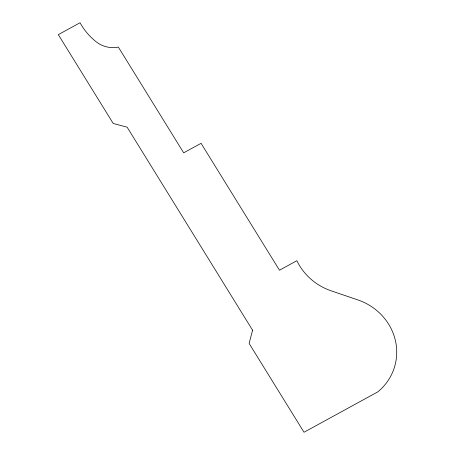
<?xml version="1.0" encoding="UTF-8"?>
<svg xmlns="http://www.w3.org/2000/svg" width="455" height="455" viewBox="0 0 455 455"><rect width="100%" height="100%" fill="white"/><g stroke="black" fill="none" stroke-linecap="round" stroke-linejoin="round"><path stroke-width="0.68" d="M252.582 330.205L249.118 343.423L304.008 432.25L377.889 391.829A56.517 53.593 16.8 0 0 395.526 341.136A56.517 53.593 16.8 0 0 357.914 299.936L331.24 290.853A57.876 54.884 16.8 0 1 296.865 260.704L279.478 270.213L201.064 143.314L183.683 152.829L118.34 47.081A25.969 24.627 16.8 0 1 95.948 41.627A62.938 59.685 16.8 0 1 80.046 22.75L58.314 34.637L113.204 123.464L127.121 127.172L252.582 330.205"/></g></svg>
